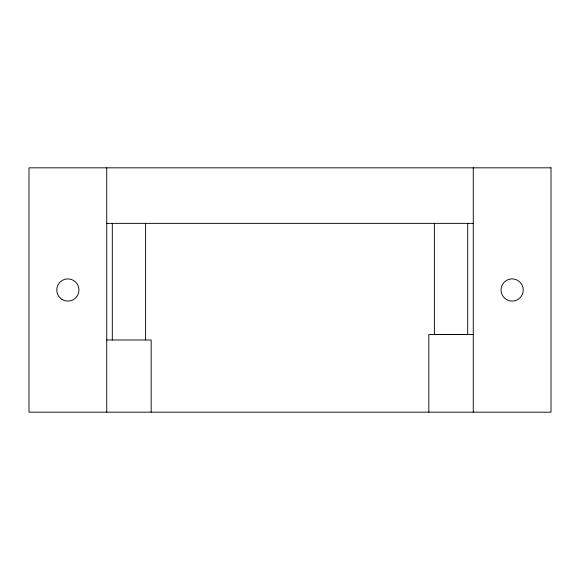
<?xml version="1.0" encoding="UTF-8"?>
<svg xmlns="http://www.w3.org/2000/svg" width="580" height="580" viewBox="0 0 580 580"><rect width="100%" height="100%" fill="white"/><g stroke="black" fill="none" stroke-linecap="round" stroke-linejoin="round"><path stroke-width="0.87" d="M106.742 223.365L473.258 223.365M473.258 334.558L428.83 334.558L428.83 412.17M106.742 339.981L151.17 339.981L151.17 412.17M473.258 167.83L473.258 412.17M467.697 223.365L467.697 334.428L434.384 334.428L434.384 223.365M145.616 223.365L145.616 339.981M112.302 223.365L112.302 339.981M106.742 167.83L106.742 412.17M551 167.83L29 167.83L29 412.17L551 412.17L551 167.83M506.521 299.584A11.107 11.107 0 0 0 523.233 290.065A11.107 11.107 0 0 0 506.63 280.35A11.107 11.107 0 0 0 506.521 299.584M62.024 299.439A11.107 11.107 0 0 0 78.974 290.348A11.107 11.107 0 0 0 62.618 280.212A11.107 11.107 0 0 0 62.024 299.439"/></g></svg>
